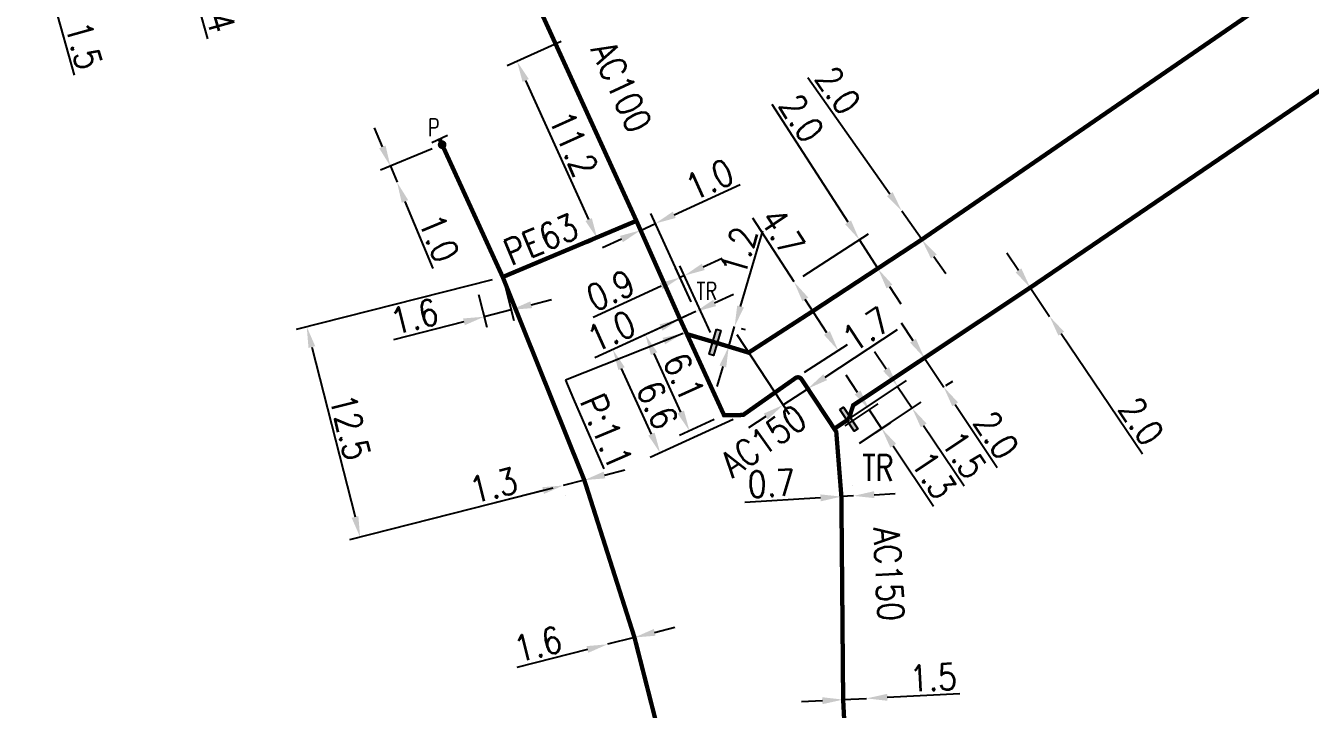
# Model space of a CAD drawing. Header units: millimetres. Extents: x 160996 to 162003, y 120996 to 122000.
# Drawn here: x 161000.8 to 161074.8, y 121154.5 to 121193.9 of the extents above; entities that cross this region are included whole.
import ezdxf
from ezdxf.enums import TextEntityAlignment as Align

# ---------------------------------------------------------------- set-up
doc = ezdxf.new("R2010")
doc.units = ezdxf.units.MM
doc.header["$PDMODE"] = 34
doc.linetypes.add('L_25_AP', pattern=[2000, 1000, 1000])
doc.linetypes.add('L_25_PE', pattern=[2000, 1000, 1000])
doc.layers.get('0').update_dxf_attribs({"linetype": 'CONTINUOUS'})
doc.layers.get('Defpoints').update_dxf_attribs({"linetype": 'CONTINUOUS'})
for name, color, linetype in [('L_150', 1, 'CONTINUOUS'), ('L_300', 7, 'CONTINUOUS'), ('L_340', 7, 'CONTINUOUS')]:
    doc.layers.add(name, color=color, linetype=linetype)
doc.styles.add('G_ROMANS', font='ROMANS.SHX', dxfattribs={"width": 0.75})
doc.styles.get("Standard").update_dxf_attribs({"font": 'romans.shx', "width": 0.85})
doc.dimstyles.get("Standard").update_dxf_attribs({"dimtxt": 1.5, "dimasz": 1.2, "dimexe": 0.625, "dimexo": 0.625, "dimgap": 0.25, "dimtad": 1, "dimdec": 1, "dimzin": 0, "dimdsep": 46, "dimtxsty": 'Standard', "dimcen": -0.5, "dimadec": 0, "dimazin": 0, "dimtfac": 1, "dimtdec": 1, "dimtmove": 0, "dimatfit": 3, "dimfxl": 0, "dimtolj": 1, "dimtzin": 0, "dimarcsym": 0})

# ---------------------------------------------------------------- blocks, each defined once
blk = doc.blocks.new('*D450')
at = {"layer": 'Defpoints', "color": 0, "linetype": 'Continuous', "transparency": 16777216}
for p in [(161028.271, 121179.384), (161031.764, 121167.375), (161020.051, 121164.4)]:
    blk.add_point(p, dxfattribs=at)
at = {"layer": 'L_150', "color": 0, "linetype": 'Continuous', "lineweight": -2, "transparency": 16777216}
for p, q in [((161027.665, 121179.231), (161016.368, 121176.361)), ((161017.269, 121175.352), (161019.756, 121165.563)), ((161031.159, 121167.221), (161019.445, 121164.246))]:
    blk.add_line(p, q, dxfattribs=at)
at = {"layer": 'L_150', "color": 0, "linetype": 'Continuous', "transparency": 16777216}
for points in [[(161017.463, 121175.401), (161017.075, 121175.303), (161016.974, 121176.515)], [(161019.949, 121165.612), (161019.562, 121165.514), (161020.051, 121164.4)]]:
    blk.add_solid(points, dxfattribs=at)
at = {"layer": 'L_150', "color": 0, "linetype": 'Continuous', "transparency": 16777216, "insert": (161019.472, 121170.743), "char_height": 1.5, "attachment_point": 5, "rotation": 284.25135}
blk.add_mtext('\\A1;12.5', dxfattribs=at)
blk = doc.blocks.new('*D451')
at = {"layer": 'Defpoints', "color": 0, "linetype": 'Continuous', "transparency": 16777216}
for p in [(161028.271, 121179.384), (161026.72, 121178.991), (161027.201, 121177.098)]:
    blk.add_point(p, dxfattribs=at)
at = {"layer": 'L_150', "color": 0, "linetype": 'Continuous', "lineweight": -2, "transparency": 16777216}
for p, q in [((161028.425, 121178.779), (161028.906, 121176.886)), ((161026.874, 121178.385), (161027.355, 121176.492)), ((161029.915, 121177.787), (161031.078, 121178.083)), ((161028.752, 121177.492), (161027.201, 121177.098)), ((161026.038, 121176.803), (161021.977, 121175.771))]:
    blk.add_line(p, q, dxfattribs=at)
at = {"layer": 'L_150', "color": 0, "linetype": 'Continuous', "transparency": 16777216}
for points in [[(161029.865, 121177.981), (161029.964, 121177.594), (161028.752, 121177.492)], [(161025.989, 121176.997), (161026.087, 121176.609), (161027.201, 121177.098)]]:
    blk.add_solid(points, dxfattribs=at)
at = {"layer": 'L_150', "color": 0, "linetype": 'Continuous', "transparency": 16777216, "insert": (161023.18, 121177.109), "char_height": 1.5, "attachment_point": 5, "rotation": 14.25135}
blk.add_mtext('\\A1;1.6', dxfattribs=at)
blk = doc.blocks.new('*D452')
at = {"layer": 'Defpoints', "color": 0, "linetype": 'Continuous', "transparency": 16777216}
for p in [(161032.976, 121167.683), (161031.764, 121167.375), (161031.764, 121167.375)]:
    blk.add_point(p, dxfattribs=at)
at = {"layer": 'L_150', "color": 0, "linetype": 'Continuous', "lineweight": -2, "transparency": 16777216}
for p, q in [((161034.139, 121167.978), (161035.302, 121168.273)), ((161032.976, 121167.683), (161031.764, 121167.375)), ((161030.601, 121167.079), (161026.541, 121166.048)), ((161031.918, 121166.769), (161031.918, 121166.769)), ((161033.13, 121167.077), (161033.13, 121167.077))]:
    blk.add_line(p, q, dxfattribs=at)
at = {"layer": 'L_150', "color": 0, "linetype": 'Continuous', "transparency": 16777216}
for points in [[(161034.09, 121168.172), (161034.188, 121167.784), (161032.976, 121167.683)], [(161030.552, 121167.273), (161030.651, 121166.886), (161031.764, 121167.375)]]:
    blk.add_solid(points, dxfattribs=at)
at = {"layer": 'L_150', "color": 0, "linetype": 'Continuous', "transparency": 16777216, "insert": (161027.743, 121167.385), "char_height": 1.5, "attachment_point": 5, "rotation": 14.25135}
blk.add_mtext('\\A1;1.3', dxfattribs=at)
blk = doc.blocks.new('*D453')
at = {"layer": 'Defpoints', "color": 0, "linetype": 'Continuous', "transparency": 16777216}
for p in [(161035.867, 121158.617), (161034.316, 121158.223), (161034.316, 121158.223)]:
    blk.add_point(p, dxfattribs=at)
at = {"layer": 'L_150', "color": 0, "linetype": 'Continuous', "lineweight": -2, "transparency": 16777216}
for p, q in [((161035.867, 121158.617), (161034.316, 121158.223)), ((161037.03, 121158.912), (161038.193, 121159.208)), ((161033.153, 121157.927), (161029.093, 121156.896))]:
    blk.add_line(p, q, dxfattribs=at)
at = {"layer": 'L_150', "color": 0, "linetype": 'Continuous', "transparency": 16777216}
for points in [[(161036.981, 121159.106), (161037.079, 121158.718), (161035.867, 121158.617)], [(161033.104, 121158.121), (161033.203, 121157.734), (161034.316, 121158.223)]]:
    blk.add_solid(points, dxfattribs=at)
at = {"layer": 'L_150', "color": 0, "linetype": 'Continuous', "transparency": 16777216, "insert": (161030.295, 121158.233), "char_height": 1.5, "attachment_point": 5, "rotation": 14.25135}
blk.add_mtext('\\A1;1.6', dxfattribs=at)
blk = doc.blocks.new('L_340_07')
at = {"color": 0, "linetype": 'Continuous', "const_width": 0.25, "flags": 128}
blk.add_lwpolyline([(0, 0), (0.35, 0)], dxfattribs=at)
at = {"color": 0, "linetype": 'Continuous', "flags": 128}
blk.add_lwpolyline([(0.35, -0.5), (0.35, 0.5)], dxfattribs=at)
at = {"color": 0, "linetype": 'Continuous', "width": 0.75, "flags": 3}
for tag, p in [('DEF_LEG', (0.723, -3.465)), ('DEF_COUP', (0.723, -5.965)), ('DEF_TYPE', (0.723, -8.465))]:
    blk.add_attdef(tag, text='', height=1.2, dxfattribs=at).set_placement(p, align=Align.MIDDLE)
blk = doc.blocks.new('*D487')
at = {"layer": 'Defpoints', "color": 0, "linetype": 'Continuous', "transparency": 16777216}
for p in [(161051.279, 121183.179), (161051.279, 121183.179), (161052.431, 121181.544)]:
    blk.add_point(p, dxfattribs=at)
at = {"layer": 'L_150', "color": 0, "linetype": 'Continuous', "lineweight": -2, "transparency": 16777216}
for p, q in [((161050.588, 121184.16), (161045.868, 121190.859)), ((161052.431, 121181.544), (161051.279, 121183.179)), ((161053.122, 121180.563), (161053.813, 121179.582))]:
    blk.add_line(p, q, dxfattribs=at)
at = {"layer": 'L_150', "color": 0, "linetype": 'Continuous', "transparency": 16777216}
for points in [[(161050.751, 121184.275), (161050.424, 121184.045), (161051.279, 121183.179)], [(161053.285, 121180.678), (161052.958, 121180.448), (161052.431, 121181.544)]]:
    blk.add_solid(points, dxfattribs=at)
at = {"layer": 'L_150', "color": 0, "linetype": 'Continuous', "transparency": 16777216, "insert": (161047.599, 121190.139), "char_height": 1.5, "attachment_point": 5, "rotation": 305.16503}
blk.add_mtext('\\A1;2.0', dxfattribs=at)
blk = doc.blocks.new('*D488')
at = {"layer": 'Defpoints', "color": 0, "linetype": 'Continuous', "transparency": 16777216}
for p in [(161058.677, 121178.772), (161059.797, 121177.115), (161059.797, 121177.115)]:
    blk.add_point(p, dxfattribs=at)
at = {"layer": 'L_150', "color": 0, "linetype": 'Continuous', "lineweight": -2, "transparency": 16777216}
for p, q in [((161058.005, 121179.766), (161057.333, 121180.76)), ((161058.677, 121178.772), (161059.797, 121177.115)), ((161060.469, 121176.121), (161065.144, 121169.205))]:
    blk.add_line(p, q, dxfattribs=at)
at = {"layer": 'L_150', "color": 0, "linetype": 'Continuous', "transparency": 16777216}
for points in [[(161058.17, 121179.878), (161057.839, 121179.654), (161058.677, 121178.772)], [(161060.634, 121176.233), (161060.303, 121176.009), (161059.797, 121177.115)]]:
    blk.add_solid(points, dxfattribs=at)
at = {"layer": 'L_150', "color": 0, "linetype": 'Continuous', "transparency": 16777216, "insert": (161065.084, 121171.079), "char_height": 1.5, "attachment_point": 5, "rotation": 304.05838}
blk.add_mtext('\\A1;2.0', dxfattribs=at)
blk = doc.blocks.new('*D520')
at = {"layer": 'Defpoints', "color": 0, "linetype": 'Continuous', "transparency": 16777216}
for p in [(161048.83, 121181.529), (161045.066, 121179.102), (161046.15, 121177.421)]:
    blk.add_point(p, dxfattribs=at)
at = {"layer": 'L_150', "color": 0, "linetype": 'Continuous', "lineweight": -2, "transparency": 16777216}
for p, q in [((161048.18, 121182.537), (161043.801, 121189.329)), ((161045.591, 121179.44), (161049.356, 121181.868)), ((161049.914, 121179.848), (161048.83, 121181.529)), ((161046.675, 121177.759), (161050.439, 121180.187)), ((161050.564, 121178.839), (161051.215, 121177.831))]:
    blk.add_line(p, q, dxfattribs=at)
at = {"layer": 'L_150', "color": 0, "linetype": 'Continuous', "transparency": 16777216}
for points in [[(161048.348, 121182.646), (161048.012, 121182.429), (161048.83, 121181.529)], [(161050.732, 121178.948), (161050.396, 121178.731), (161049.914, 121179.848)]]:
    blk.add_solid(points, dxfattribs=at)
at = {"layer": 'L_150', "color": 0, "linetype": 'Continuous', "transparency": 16777216, "insert": (161045.501, 121188.538), "char_height": 1.5, "attachment_point": 5, "rotation": 302.81186}
blk.add_mtext('\\A1;2.0', dxfattribs=at)
blk = doc.blocks.new('*D521')
at = {"layer": 'Defpoints', "color": 0, "linetype": 'Continuous', "transparency": 16777216}
for p in [(161041.41, 121176.603), (161041.641, 121176.535), (161040.505, 121175.619)]:
    blk.add_point(p, dxfattribs=at)
at = {"layer": 'L_340', "color": 0, "linetype": 'Continuous', "lineweight": -2, "transparency": 16777216}
for p, q in [((161041.981, 121177.686), (161043.263, 121182.037)), ((161041.302, 121175.384), (161041.641, 121176.535)), ((161042.009, 121176.426), (161042.241, 121176.358)), ((161041.105, 121175.442), (161041.901, 121175.207)), ((161040.962, 121174.233), (161040.623, 121173.082))]:
    blk.add_line(p, q, dxfattribs=at)
at = {"layer": 'L_340', "color": 0, "linetype": 'Continuous', "transparency": 16777216}
for points in [[(161041.789, 121177.742), (161042.172, 121177.629), (161041.641, 121176.535)], [(161040.77, 121174.289), (161041.154, 121174.176), (161041.302, 121175.384)]]:
    blk.add_solid(points, dxfattribs=at)
at = {"layer": 'L_340', "color": 0, "linetype": 'Continuous', "transparency": 16777216, "insert": (161041.881, 121180.886), "char_height": 1.5, "attachment_point": 5, "rotation": 73.57063}
blk.add_mtext('\\A1;1.2', dxfattribs=at)
blk = doc.blocks.new('*D522')
at = {"layer": 'Defpoints', "color": 0, "linetype": 'Continuous', "transparency": 16777216}
for p in [(161038.742, 121179.467), (161039.397, 121177.389), (161040.505, 121175.619)]:
    blk.add_point(p, dxfattribs=at)
at = {"layer": 'L_340', "color": 0, "linetype": 'Continuous', "lineweight": -2, "transparency": 16777216}
for p, q in [((161039.833, 121179.967), (161040.924, 121180.467)), ((161039.137, 121177.957), (161038.236, 121179.923)), ((161040.245, 121176.187), (161038.482, 121180.035)), ((161038.742, 121179.467), (161038.497, 121179.355)), ((161037.406, 121178.855), (161033.487, 121177.059))]:
    blk.add_line(p, q, dxfattribs=at)
at = {"layer": 'L_340', "color": 0, "linetype": 'Continuous', "transparency": 16777216}
for points in [[(161039.75, 121180.149), (161039.916, 121179.785), (161038.742, 121179.467)], [(161037.322, 121179.037), (161037.489, 121178.673), (161038.497, 121179.355)]]:
    blk.add_solid(points, dxfattribs=at)
at = {"layer": 'L_340', "color": 0, "linetype": 'Continuous', "transparency": 16777216, "insert": (161034.484, 121178.616), "char_height": 1.5, "attachment_point": 5, "rotation": 24.61681}
blk.add_mtext('\\A1;0.9', dxfattribs=at)
blk = doc.blocks.new('*D523')
at = {"layer": 'Defpoints', "color": 0, "linetype": 'Continuous', "transparency": 16777216}
for p in [(161051.87, 121171.833), (161047.383, 121170.642), (161048.321, 121169.459)]:
    blk.add_point(p, dxfattribs=at)
at = {"layer": 'L_150', "color": 0, "linetype": 'Continuous', "lineweight": -2, "transparency": 16777216}
for p, q in [((161050.367, 121174.081), (161049.699, 121175.079)), ((161047.903, 121170.99), (161051.553, 121173.431)), ((161051.034, 121173.084), (161051.87, 121171.833)), ((161048.841, 121169.807), (161052.39, 121172.18)), ((161052.537, 121170.835), (161054.866, 121167.353))]:
    blk.add_line(p, q, dxfattribs=at)
at = {"layer": 'L_150', "color": 0, "linetype": 'Continuous', "transparency": 16777216}
for points in [[(161050.533, 121174.192), (161050.2, 121173.97), (161051.034, 121173.084)], [(161052.704, 121170.946), (161052.371, 121170.724), (161051.87, 121171.833)]]:
    blk.add_solid(points, dxfattribs=at)
at = {"layer": 'L_150', "color": 0, "linetype": 'Continuous', "transparency": 16777216, "insert": (161054.867, 121169.151), "char_height": 1.5, "attachment_point": 5, "rotation": 303.77386}
blk.add_mtext('\\A1;1.5', dxfattribs=at)
blk = doc.blocks.new('*D524')
at = {"layer": 'Defpoints', "color": 0, "linetype": 'Continuous', "transparency": 16777216}
for p in [(161053.29, 121172.782), (161053.691, 121173.048), (161048.474, 121171.993)]:
    blk.add_point(p, dxfattribs=at)
at = {"layer": 'L_150', "color": 0, "linetype": 'Continuous', "lineweight": -2, "transparency": 16777216}
for p, q in [((161051.923, 121175.717), (161051.26, 121176.718)), ((161048.995, 121172.338), (161053.106, 121175.062)), ((161052.585, 121174.717), (161053.691, 121173.048)), ((161053.811, 121173.127), (161054.212, 121173.393)), ((161054.354, 121172.048), (161056.768, 121168.403))]:
    blk.add_line(p, q, dxfattribs=at)
at = {"layer": 'L_150', "color": 0, "linetype": 'Continuous', "transparency": 16777216}
for points in [[(161052.089, 121175.828), (161051.756, 121175.607), (161052.585, 121174.717)], [(161054.521, 121172.158), (161054.187, 121171.937), (161053.691, 121173.048)]]:
    blk.add_solid(points, dxfattribs=at)
at = {"layer": 'L_150', "color": 0, "linetype": 'Continuous', "transparency": 16777216, "insert": (161056.726, 121170.278), "char_height": 1.5, "attachment_point": 5, "rotation": 303.52633}
blk.add_mtext('\\A1;2.0', dxfattribs=at)
blk = doc.blocks.new('L_340_19')
at = {"linetype": 'Continuous'}
blk.add_hatch(color=0, dxfattribs=at).paths.add_polyline_path([(0.125, 0.75), (-0.125, 0.75), (-0.125, -0.75), (0.125, -0.75)])
at = {"color": 0, "linetype": 'Continuous'}
blk.add_lwpolyline([(-0.125, 0.75), (0.125, 0.75), (0.125, -0.75), (-0.125, -0.75)], close=True, dxfattribs=at)
at = {"color": 0, "linetype": 'Continuous', "width": 0.75}
for tag, height, flags, p in [('TR', 1, 8, (0, 1.981)), ('DEF_LEG', 1.2, 3, (0, -5)), ('DEF_COUP', 1.2, 3, (0, -7.5)), ('DEF_TYPE', 1.2, 3, (0, -10))]:
    blk.add_attdef(tag, text='', height=height, dxfattribs=dict(at, flags=flags)).set_placement(p, align=Align.MIDDLE)
blk = doc.blocks.new('*D525')
at = {"layer": 'Defpoints', "color": 0, "linetype": 'Continuous', "transparency": 16777216}
for p in [(161048.494, 121166.774), (161048.494, 121166.774), (161047.795, 121166.733)]:
    blk.add_point(p, dxfattribs=at)
at = {"layer": 'L_150', "color": 0, "linetype": 'Continuous', "lineweight": -2, "transparency": 16777216}
for p, q in [((161047.758, 121167.357), (161047.758, 121167.357)), ((161048.494, 121166.774), (161047.795, 121166.733)), ((161048.457, 121167.398), (161048.457, 121167.398)), ((161049.692, 121166.845), (161050.89, 121166.917)), ((161046.597, 121166.661), (161042.234, 121166.402))]:
    blk.add_line(p, q, dxfattribs=at)
at = {"layer": 'L_150', "color": 0, "linetype": 'Continuous', "transparency": 16777216}
for points in [[(161046.586, 121166.861), (161046.609, 121166.462), (161047.795, 121166.733)], [(161049.68, 121167.045), (161049.704, 121166.646), (161048.494, 121166.774)]]:
    blk.add_solid(points, dxfattribs=at)
at = {"layer": 'L_150', "color": 0, "linetype": 'Continuous', "transparency": 16777216, "insert": (161043.757, 121167.494), "char_height": 1.5, "attachment_point": 5, "rotation": 3.40233}
blk.add_mtext('\\A1;0.7', dxfattribs=at)
blk = doc.blocks.new('*D526')
at = {"layer": 'Defpoints', "color": 0, "linetype": 'Continuous', "transparency": 16777216}
for p in [(161039.397, 121177.389), (161036.496, 121176.06), (161041.029, 121171.427)]:
    blk.add_point(p, dxfattribs=at)
at = {"layer": 'L_150', "color": 0, "linetype": 'Continuous', "lineweight": -2, "transparency": 16777216}
for p, q in [((161038.829, 121177.129), (161035.928, 121175.8)), ((161038.537, 121171.606), (161036.996, 121174.969)), ((161040.461, 121171.167), (161038.469, 121170.254))]:
    blk.add_line(p, q, dxfattribs=at)
at = {"layer": 'L_150', "color": 0, "linetype": 'Continuous', "transparency": 16777216}
for points in [[(161037.178, 121175.053), (161036.814, 121174.886), (161036.496, 121176.06)], [(161038.719, 121171.689), (161038.355, 121171.522), (161039.037, 121170.515)]]:
    blk.add_solid(points, dxfattribs=at)
at = {"layer": 'L_150', "color": 0, "linetype": 'Continuous', "transparency": 16777216, "insert": (161038.714, 121173.621), "char_height": 1.5, "attachment_point": 5, "rotation": 294.61681}
blk.add_mtext('\\A1;6.1', dxfattribs=at)
blk = doc.blocks.new('*D527')
at = {"layer": 'Defpoints', "color": 0, "linetype": 'Continuous', "transparency": 16777216}
for p in [(161039.397, 121177.389), (161034.62, 121175.2), (161042.129, 121171.436)]:
    blk.add_point(p, dxfattribs=at)
at = {"layer": 'L_150', "color": 0, "linetype": 'Continuous', "lineweight": -2, "transparency": 16777216}
for p, q in [((161038.829, 121177.129), (161034.052, 121174.94)), ((161036.848, 121170.337), (161035.12, 121174.11)), ((161041.561, 121171.176), (161036.78, 121168.985))]:
    blk.add_line(p, q, dxfattribs=at)
at = {"layer": 'L_150', "color": 0, "linetype": 'Continuous', "transparency": 16777216}
for points in [[(161035.302, 121174.193), (161034.938, 121174.026), (161034.62, 121175.2)], [(161037.03, 121170.42), (161036.667, 121170.253), (161037.348, 121169.246)]]:
    blk.add_solid(points, dxfattribs=at)
at = {"layer": 'L_150', "color": 0, "linetype": 'Continuous', "transparency": 16777216, "insert": (161037.18, 121172.014), "char_height": 1.5, "attachment_point": 5, "rotation": 294.61681}
blk.add_mtext('\\A1;6.6', dxfattribs=at)
blk = doc.blocks.new('*D528')
at = {"layer": 'Defpoints', "color": 0, "linetype": 'Continuous', "transparency": 16777216}
for p in [(161039.397, 121177.389), (161039.397, 121177.389), (161038.89, 121176.095)]:
    blk.add_point(p, dxfattribs=at)
at = {"layer": 'L_150', "color": 0, "linetype": 'Continuous', "lineweight": -2, "transparency": 16777216}
for p, q in [((161039.137, 121177.957), (161039.137, 121177.957)), ((161040.488, 121177.889), (161041.579, 121178.389)), ((161038.63, 121176.663), (161038.228, 121177.541)), ((161039.397, 121177.389), (161038.488, 121176.973)), ((161037.397, 121176.473), (161033.588, 121174.728))]:
    blk.add_line(p, q, dxfattribs=at)
at = {"layer": 'L_150', "color": 0, "linetype": 'Continuous', "transparency": 16777216}
for points in [[(161040.405, 121178.071), (161040.571, 121177.707), (161039.397, 121177.389)], [(161037.314, 121176.655), (161037.48, 121176.291), (161038.488, 121176.973)]]:
    blk.add_solid(points, dxfattribs=at)
at = {"layer": 'L_150', "color": 0, "linetype": 'Continuous', "transparency": 16777216, "insert": (161034.531, 121176.26), "char_height": 1.5, "attachment_point": 5, "rotation": 24.61681}
blk.add_mtext('\\A1;1.0', dxfattribs=at)
blk = doc.blocks.new('*D529')
at = {"layer": 'Defpoints', "color": 0, "linetype": 'Continuous', "transparency": 16777216}
for p in [(161037.07, 121182.468), (161036.752, 121180.881), (161039.397, 121177.389)]:
    blk.add_point(p, dxfattribs=at)
at = {"layer": 'L_150', "color": 0, "linetype": 'Continuous', "lineweight": -2, "transparency": 16777216}
for p, q in [((161038.161, 121182.968), (161041.969, 121184.713)), ((161039.137, 121177.957), (161036.81, 121183.036)), ((161036.492, 121181.45), (161035.946, 121182.641)), ((161036.206, 121182.072), (161037.07, 121182.468)), ((161035.115, 121181.573), (161034.024, 121181.073))]:
    blk.add_line(p, q, dxfattribs=at)
at = {"layer": 'L_150', "color": 0, "linetype": 'Continuous', "transparency": 16777216}
for points in [[(161038.078, 121183.15), (161038.244, 121182.786), (161037.07, 121182.468)], [(161035.032, 121181.754), (161035.199, 121181.391), (161036.206, 121182.072)]]:
    blk.add_solid(points, dxfattribs=at)
at = {"layer": 'L_150', "color": 0, "linetype": 'Continuous', "transparency": 16777216, "insert": (161040.194, 121185), "char_height": 1.5, "attachment_point": 5, "rotation": 24.61681}
blk.add_mtext('\\A1;1.0', dxfattribs=at)
blk = doc.blocks.new('*D530')
at = {"layer": 'Defpoints', "color": 0, "linetype": 'Continuous', "transparency": 16777216}
for p in [(161032.213, 121193.211), (161029.1, 121191.8), (161035.979, 121182.621)]:
    blk.add_point(p, dxfattribs=at)
at = {"layer": 'L_150', "color": 0, "linetype": 'Continuous', "lineweight": -2, "transparency": 16777216}
for p, q in [((161031.644, 121192.953), (161028.531, 121191.543)), ((161033.226, 121182.691), (161029.595, 121190.707)), ((161035.41, 121182.363), (161033.152, 121181.34))]:
    blk.add_line(p, q, dxfattribs=at)
at = {"layer": 'L_150', "color": 0, "linetype": 'Continuous', "transparency": 16777216}
for points in [[(161029.777, 121190.79), (161029.413, 121190.625), (161029.1, 121191.8)], [(161033.408, 121182.774), (161033.044, 121182.609), (161033.721, 121181.598)]]:
    blk.add_solid(points, dxfattribs=at)
at = {"layer": 'L_150', "color": 0, "linetype": 'Continuous', "transparency": 16777216, "insert": (161032.342, 121187.066), "char_height": 1.5, "attachment_point": 5, "rotation": 294.36751}
blk.add_mtext('\\A1;11.2', dxfattribs=at)
blk = doc.blocks.new('*D531')
at = {"layer": 'Defpoints', "color": 0, "linetype": 'Continuous', "transparency": 16777216}
for p in [(161045.066, 121179.102), (161045.066, 121179.102), (161045.148, 121173.562)]:
    blk.add_point(p, dxfattribs=at)
at = {"layer": 'L_150', "color": 0, "linetype": 'Continuous', "lineweight": -2, "transparency": 16777216}
for p, q in [((161045.066, 121179.102), (161042.697, 121182.776)), ((161045.591, 121179.44), (161045.591, 121179.44)), ((161046.963, 121176.16), (161045.716, 121178.093)), ((161045.673, 121173.901), (161048.138, 121175.49))]:
    blk.add_line(p, q, dxfattribs=at)
at = {"layer": 'L_150', "color": 0, "linetype": 'Continuous', "transparency": 16777216}
for points in [[(161045.884, 121178.202), (161045.548, 121177.985), (161045.066, 121179.102)], [(161047.131, 121176.268), (161046.794, 121176.052), (161047.613, 121175.151)]]:
    blk.add_solid(points, dxfattribs=at)
at = {"layer": 'L_150', "color": 0, "linetype": 'Continuous', "transparency": 16777216, "insert": (161044.397, 121181.985), "char_height": 1.5, "attachment_point": 5, "rotation": 302.81186}
blk.add_mtext('\\A1;4.7', dxfattribs=at)
blk = doc.blocks.new('*D532')
at = {"layer": 'Defpoints', "color": 0, "linetype": 'Continuous', "transparency": 16777216}
for p in [(161041.419, 121176.589), (161045.492, 121173.506), (161045.858, 121172.95)]:
    blk.add_point(p, dxfattribs=at)
at = {"layer": 'L_150', "color": 0, "linetype": 'Continuous', "lineweight": -2, "transparency": 16777216}
for p, q in [((161046.86, 121173.611), (161051.036, 121176.364)), ((161041.763, 121176.067), (161044.781, 121171.491)), ((161044.437, 121172.013), (161045.858, 121172.95)), ((161045.836, 121172.985), (161046.202, 121172.429)), ((161043.435, 121171.352), (161042.433, 121170.692))]:
    blk.add_line(p, q, dxfattribs=at)
at = {"layer": 'L_150', "color": 0, "linetype": 'Continuous', "transparency": 16777216}
for points in [[(161046.75, 121173.778), (161046.97, 121173.444), (161045.858, 121172.95)], [(161043.325, 121171.519), (161043.545, 121171.185), (161044.437, 121172.013)]]:
    blk.add_solid(points, dxfattribs=at)
at = {"layer": 'L_150', "color": 0, "linetype": 'Continuous', "transparency": 16777216, "insert": (161049.237, 121176.376), "char_height": 1.5, "attachment_point": 5, "rotation": 33.40087}
blk.add_mtext('\\A1;1.7', dxfattribs=at)
blk = doc.blocks.new('*D68')
at = {"layer": 'Defpoints', "color": 0, "linetype": 'Continuous', "transparency": 16777216}
for p in [(161049.397, 121171.736), (161047.499, 121170.467), (161048.321, 121169.459)]:
    blk.add_point(p, dxfattribs=at)
at = {"layer": 'L_150', "color": 0, "linetype": 'Continuous', "lineweight": -2, "transparency": 16777216}
for p, q in [((161048.729, 121172.734), (161048.062, 121173.731)), ((161048.018, 121170.814), (161049.916, 121172.084)), ((161049.397, 121171.736), (161050.116, 121170.66)), ((161048.841, 121169.807), (161050.636, 121171.007)), ((161050.784, 121169.662), (161053.112, 121166.18))]:
    blk.add_line(p, q, dxfattribs=at)
at = {"layer": 'L_150', "color": 0, "linetype": 'Continuous', "transparency": 16777216}
for points in [[(161048.896, 121172.845), (161048.563, 121172.622), (161049.397, 121171.736)], [(161050.95, 121169.773), (161050.617, 121169.551), (161050.116, 121170.66)]]:
    blk.add_solid(points, dxfattribs=at)
at = {"layer": 'L_150', "color": 0, "linetype": 'Continuous', "transparency": 16777216, "insert": (161053.113, 121167.978), "char_height": 1.5, "attachment_point": 5, "rotation": 303.77386}
blk.add_mtext('\\A1;1.3', dxfattribs=at)
blk = doc.blocks.new('*D347')
at = {"layer": 'Defpoints', "color": 0, "linetype": 'Continuous', "transparency": 16777216}
for p in [(161047.896, 121155.037), (161049.244, 121155.107), (161049.244, 121155.107)]:
    blk.add_point(p, dxfattribs=at)
at = {"layer": 'L_150', "color": 0, "linetype": 'Continuous', "lineweight": -2, "transparency": 16777216}
for p, q in [((161046.698, 121154.975), (161045.499, 121154.913)), ((161047.896, 121155.037), (161049.244, 121155.107)), ((161050.443, 121155.169), (161054.626, 121155.386))]:
    blk.add_line(p, q, dxfattribs=at)
at = {"layer": 'L_150', "color": 0, "linetype": 'Continuous', "transparency": 16777216}
for points in [[(161046.687, 121155.175), (161046.708, 121154.775), (161047.896, 121155.037)], [(161050.432, 121155.369), (161050.453, 121154.969), (161049.244, 121155.107)]]:
    blk.add_solid(points, dxfattribs=at)
at = {"layer": 'L_150', "color": 0, "linetype": 'Continuous', "transparency": 16777216, "insert": (161053.082, 121156.307), "char_height": 1.5, "attachment_point": 5, "rotation": 2.96276}
blk.add_mtext('\\A1;1.5', dxfattribs=at)
blk = doc.blocks.new('L_300_12')
at = {"color": 0, "linetype": 'Continuous', "const_width": 0.248, "flags": 128}
blk.add_lwpolyline([(-0.126, 0, 1), (0.126, 0, 1)], format="xyb", close=True, dxfattribs=at)
at = {"linetype": 'Continuous', "style": 'G_ROMANS', "width": 0.75}
blk.add_attdef('P', text='', height=1, dxfattribs=at).set_placement((0, 1.331), align=Align.MIDDLE_CENTER)
at = {"color": 0, "linetype": 'Continuous', "width": 0.75, "flags": 3}
for tag, p in [('DEF_LEG', (0, -5)), ('DEF_COUP', (0, -7.5)), ('DEF_TYPE', (0, -10))]:
    blk.add_attdef(tag, text='', height=1.2, dxfattribs=at).set_placement(p, align=Align.MIDDLE)
blk = doc.blocks.new('*D1130')
at = {"layer": 'Defpoints', "color": 0, "linetype": 'Continuous', "transparency": 16777216}
for p in [(161009.413, 121199.697), (161009.79, 121198.348), (161009.79, 121198.348)]:
    blk.add_point(p, dxfattribs=at)
at = {"layer": 'L_150', "color": 0, "linetype": 'Continuous', "lineweight": -2, "transparency": 16777216}
for p, q in [((161009.091, 121200.852), (161008.768, 121202.008)), ((161009.413, 121199.697), (161009.79, 121198.348)), ((161010.113, 121197.192), (161011.255, 121193.099))]:
    blk.add_line(p, q, dxfattribs=at)
at = {"layer": 'L_150', "color": 0, "linetype": 'Continuous', "transparency": 16777216}
for points in [[(161009.283, 121200.906), (161008.898, 121200.799), (161009.413, 121199.697)], [(161010.305, 121197.246), (161009.92, 121197.139), (161009.79, 121198.348)]]:
    blk.add_solid(points, dxfattribs=at)
at = {"layer": 'L_150', "color": 0, "linetype": 'Continuous', "transparency": 16777216, "insert": (161011.808, 121194.837), "char_height": 1.5, "attachment_point": 5, "rotation": 285.59985}
blk.add_mtext('\\A1;1.4', dxfattribs=at)
blk = doc.blocks.new('*D1131')
at = {"layer": 'Defpoints', "color": 0, "linetype": 'Continuous', "transparency": 16777216}
for p in [(161000.772, 121197.326), (161002.105, 121196.196), (161002.105, 121196.196)]:
    blk.add_point(p, dxfattribs=at)
at = {"layer": 'L_150', "color": 0, "linetype": 'Continuous', "lineweight": -2, "transparency": 16777216}
for p, q in [((161001.384, 121198.746), (161001.057, 121199.901)), ((161001.374, 121197.496), (161002.312, 121197.762)), ((161001.711, 121197.592), (161002.105, 121196.196)), ((161002.432, 121195.042), (161003.572, 121191.01))]:
    blk.add_line(p, q, dxfattribs=at)
at = {"layer": 'L_150', "color": 0, "linetype": 'Continuous', "transparency": 16777216}
for points in [[(161001.577, 121198.801), (161001.192, 121198.692), (161001.711, 121197.592)], [(161002.624, 121195.096), (161002.239, 121194.987), (161002.105, 121196.196)]]:
    blk.add_solid(points, dxfattribs=at)
at = {"layer": 'L_150', "color": 0, "linetype": 'Continuous', "transparency": 16777216, "insert": (161004.127, 121192.721), "char_height": 1.5, "attachment_point": 5, "rotation": 285.79253}
blk.add_mtext('\\A1;1.5', dxfattribs=at)
blk = doc.blocks.new('*D1745')
at = {"layer": 'Defpoints', "color": 0, "linetype": 'Continuous', "transparency": 16777216}
for p in [(161024.779, 121187.008), (161022.177, 121184.847), (161022.177, 121184.847)]:
    blk.add_point(p, dxfattribs=at)
at = {"layer": 'L_340', "color": 0, "linetype": 'Continuous', "lineweight": -2, "transparency": 16777216}
for p, q in [((161021.335, 121186.879), (161020.875, 121187.988)), ((161024.202, 121186.769), (161021.217, 121185.531)), ((161021.794, 121185.771), (161022.177, 121184.847)), ((161022.637, 121183.738), (161024.241, 121179.869))]:
    blk.add_line(p, q, dxfattribs=at)
at = {"layer": 'L_340', "color": 0, "linetype": 'Continuous', "transparency": 16777216}
for points in [[(161021.519, 121186.956), (161021.15, 121186.803), (161021.794, 121185.771)], [(161022.822, 121183.815), (161022.452, 121183.662), (161022.177, 121184.847)]]:
    blk.add_solid(points, dxfattribs=at)
at = {"layer": 'L_340', "color": 0, "linetype": 'Continuous', "transparency": 16777216, "insert": (161024.593, 121181.632), "char_height": 1.5, "attachment_point": 5, "rotation": 292.52088}
blk.add_mtext('\\A1;1.0', dxfattribs=at)

msp = doc.modelspace()

# ---------------------------------------------------------------- linework, layer by layer
at = {"layer": 'L_150', "linetype": 'L_25_PE', "const_width": 0.25}
for points in [[(161048.221, 121171.197), (161048.474, 121171.993), (161058.677, 121178.772), (161096.885, 121204.764), (161104.948, 121210.072, 0.05329), (161109.258, 121213.991), (161109.258, 121213.991, 0.074966), (161112.801, 121221.636, 0.044566), (161114.358, 121228.75, 0.090506), (161112.601, 121250.664), (161112.601, 121250.664), (161112.601, 121250.664), (161110.521, 121259.249), (161107.076, 121271.338), (161101.317, 121291.544), (161096.833, 121307.616), (161093.334, 121320.703), (161083.516, 121354.701), (161077.08, 121377.456), (161076.359, 121380.369), (161074.738, 121390.291)], [(161093.522, 121303.085), (161094.897, 121299.954), (161106, 121260.798), (161106, 121260.798), (161106, 121260.798, -0.055273), (161107.891, 121249.655), (161107.891, 121249.655), (161107.891, 121249.655), (161107.891, 121249.655), (161107.891, 121249.655, -0.040439), (161108.142, 121224.205), (161108.142, 121224.205), (161108.142, 121224.205), (161108.142, 121224.205), (161108.142, 121224.205, -0.224621), (161105.159, 121217.552), (161089.121, 121206.735), (161052.403, 121181.525), (161046.15, 121177.421), (161046.15, 121177.421), (161046.15, 121177.421), (161046.15, 121177.421), (161042.448, 121175.029), (161040.505, 121175.619)]]:
    msp.add_lwpolyline(points, format="xyb", dxfattribs=at)
at = {"layer": 'L_150', "linetype": 'L_25_AP', "const_width": 0.25, "flags": 128}
msp.add_lwpolyline([(161046.206, 121000), (161045.476, 121026.455), (161045.372, 121035.221), (161046.548, 121067.755), (161046.801, 121075.525), (161049.26, 121100.329), (161049.72, 121104.862), (161049.72, 121104.862), (161049.747, 121105.161), (161049.775, 121105.46), (161051.243, 121105.522), (161051.184, 121106.933), (161050.362, 121119.554), (161050.037, 121124.745), (161049.109, 121134.838), (161048.207, 121149.026), (161047.896, 121155.037), (161047.795, 121166.728), (161047.795, 121166.728), (161047.499, 121170.467), (161047.499, 121170.467), (161045.492, 121173.506, 0.405734), (161045.148, 121173.562), (161042.129, 121171.436), (161041.029, 121171.427), (161038.488, 121176.973), (161036.752, 121180.881), (161035.979, 121182.621), (161035.979, 121182.621), (161026.902, 121202.476), (161025.949, 121204.729), (161024.688, 121207.725), (161024.688, 121207.725), (161020.235, 121219.238)], format="xyb", dxfattribs=at)
at = {"layer": 'L_150', "linetype": 'L_25_PE', "const_width": 0.25, "flags": 128}
for points in [[(161024.779, 121187.008), (161028.271, 121179.384), (161032.976, 121167.683), (161035.867, 121158.617), (161039.431, 121144.656), (161040.47, 121138.565), (161040.821, 121134.39), (161041.643, 121124.421), (161041.718, 121120.037), (161041.476, 121112.383), (161040.977, 121104.493), (161040.96, 121104.192)], [(161035.979, 121182.621), (161028.271, 121179.384)]]:
    msp.add_lwpolyline(points, dxfattribs=at)
at = {"layer": 'L_150', "linetype": 'L_25_AP'}
msp.add_lwpolyline([(161040.505, 121175.619, 0.25, 0.25, 0), (161038.89, 121176.095, 0, 0, 0)], format="xyseb", dxfattribs=at)
at = {"layer": 'L_150', "linetype": 'L_25_AP', "const_width": 0.25, "flags": 128}
msp.add_lwpolyline([(161047.383, 121170.642), (161048.221, 121171.197)], dxfattribs=at)

# ---------------------------------------------------------------- block references
at = {"layer": 'L_300', "ltscale": 0.5}
ref = msp.add_blockref('L_300_12', (161024.779, 121187.008), dxfattribs=dict(at, rotation=285.0567631151795))
ref.add_attrib('P', 'P', dxfattribs={"layer": '0', "linetype": 'Continuous', "height": 1, "style": 'G_ROMANS', "width": 0.75}).set_placement((161024.294, 121187.999), align=Align.MIDDLE_CENTER)
at = {"layer": 'L_340', "rotation": 114.0906987775987}
msp.add_blockref('L_340_07', (161024.779, 121187.008), dxfattribs=at)
at = {"layer": 'L_340'}
ref = msp.add_blockref('L_340_19', (161040.505, 121175.619), dxfattribs=dict(at, rotation=343.5706325503776))
ref.add_attrib('TR', 'TR', dxfattribs={"layer": '0', "color": 0, "linetype": 'Continuous', "height": 1, "style": 'G_ROMANS', "width": 0.75, "flags": 8}).set_placement((161040.038, 121178.574), align=Align.MIDDLE)
ref = msp.add_blockref('L_340_19', (161048.221, 121171.197), dxfattribs=dict(at, rotation=33.7738567142725))
ref.add_attrib('TR', 'TR', dxfattribs={"layer": '0', "color": 0, "linetype": 'Continuous', "height": 1.5, "style": 'G_ROMANS', "width": 0.75, "flags": 8}).set_placement((161049.89, 121168.397), align=Align.MIDDLE)

# ---------------------------------------------------------------- texts
at = {"layer": 'L_150', "linetype": 'Continuous', "width": 0.85}
for s, rotation, p in [('AC100', 294.56878, (161033.309, 121192.482)), ('PE63', 22.77729, (161028.745, 121180.017)), ('AC150', 35.15107, (161041.52, 121167.77)), ('AC150', 272.96276, (161049.641, 121164.929))]:
    msp.add_text(s, height=1.5, rotation=rotation, dxfattribs=at).set_placement(p)
at = {"layer": 'L_150', "linetype": 'Continuous', "ltscale": 0.5, "insert": (161032.689, 121172.217), "char_height": 1.5, "attachment_point": 7, "rotation": 293.34443}
msp.add_mtext('\\A1;P:1.1', dxfattribs=at)

# ---------------------------------------------------------------- dimensions: what is measured, and where the dimension line sits
at = {"layer": 'L_150', "linetype": 'Continuous'}
for base, p1, p2, angle, picture, middle in [((161009.79, 121198.348), (161009.413, 121199.697), (161009.79, 121198.348), 105.59985, '*D1130', (161010.845, 121194.568)), ((161002.1053, 121196.1963), (161000.7722, 121197.3261), (161002.1053, 121196.1963), 105.79253, '*D1131', (161003.1652, 121192.4486)), ((161029.1, 121191.8), (161035.979, 121182.621), (161032.213, 121193.211), 294.36751, '*D530', (161031.431, 121186.654)), ((161051.279, 121183.179), (161052.431, 121181.544), (161051.279, 121183.179), 305.16503, '*D487', (161046.781, 121189.563)), ((161048.83, 121181.529), (161046.15, 121177.421), (161045.066, 121179.102), 302.81186, '*D520', (161044.661, 121187.996)), ((161037.07, 121182.468), (161036.752, 121180.881), (161039.397, 121177.389), 204.61681, '*D529', (161040.611, 121184.09)), ((161045.066, 121179.102), (161045.148, 121173.562), (161045.066, 121179.102), 302.81186, '*D531', (161043.556, 121181.443)), ((161059.797, 121177.115), (161058.677, 121178.772), (161059.797, 121177.115), 124.05838, '*D488', (161064.256, 121170.519)), ((161020.051, 121164.4), (161028.271, 121179.384), (161031.764, 121167.375), 104.25135, '*D450', (161018.502, 121170.497)), ((161027.201, 121177.098), (161028.271, 121179.384), (161026.72, 121178.991), 14.25135, '*D451', (161023.426, 121176.139)), ((161039.397, 121177.389), (161038.89, 121176.095), (161039.397, 121177.389), 204.61681, '*D528', (161034.947, 121175.35)), ((161045.858, 121172.95), (161041.419, 121176.589), (161045.492, 121173.506), 213.40087, '*D532', (161049.788, 121175.541)), ((161036.496, 121176.06), (161041.029, 121171.427), (161039.397, 121177.389), 294.61681, '*D526', (161037.805, 121173.205)), ((161053.691, 121173.048), (161048.474, 121171.993), (161053.29, 121172.782), 123.52633, '*D524', (161055.893, 121169.725)), ((161051.87, 121171.833), (161047.383, 121170.642), (161048.321, 121169.459), 123.77386, '*D523', (161054.035, 121168.595)), ((161049.397, 121171.736), (161048.321, 121169.459), (161047.499, 121170.467), 303.77386, '*D68', (161052.282, 121167.422)), ((161031.764, 121167.375), (161032.976, 121167.683), (161031.764, 121167.375), 14.25135, '*D452', (161027.99, 121166.416)), ((161048.494, 121166.774), (161047.795, 121166.733), (161048.494, 121166.774), 183.40233, '*D525', (161043.817, 121166.496)), ((161034.316, 121158.223), (161035.867, 121158.617), (161034.316, 121158.223), 14.25135, '*D453', (161030.542, 121157.264))]:
    dim = msp.add_linear_dim(base=base, p1=p1, p2=p2, angle=angle, dimstyle='Standard', dxfattribs=at)
    dim.commit()
    dim.dimension.update_dxf_attribs({"geometry": picture, "text_midpoint": middle, "dimtype": 160})
for base, p1, p2, angle, text, picture, middle in [((161034.62, 121175.2), (161042.129, 121171.436), (161039.397, 121177.389), 294.61681, '6.6', '*D527', (161036.271, 121171.597)), ((161049.244, 121155.107), (161047.896, 121155.037), (161049.244, 121155.107), 182.96276, '1.5', '*D347', (161053.134, 121155.308))]:
    dim = msp.add_linear_dim(base=base, p1=p1, p2=p2, angle=angle, text=text, dimstyle='Standard', dxfattribs=at)
    dim.commit()
    dim.dimension.update_dxf_attribs({"geometry": picture, "text_midpoint": middle, "dimtype": 160})
at = {"layer": 'L_340', "linetype": 'Continuous'}
dim = msp.add_linear_dim(base=(161022.177, 121184.847), p1=(161024.779, 121187.008), p2=(161022.177, 121184.847), angle=112.52088, dimstyle='Standard', override={"dimatfit": 0}, dxfattribs=at)
dim.commit()
dim.dimension.update_dxf_attribs({"geometry": '*D1745', "text_midpoint": (161023.669, 121181.249), "dimtype": 160})
dim = msp.add_linear_dim(base=(161041.641, 121176.535), p1=(161040.505, 121175.619), p2=(161041.41, 121176.603), angle=253.57063, dimstyle='Standard', dxfattribs=at)
dim.commit()
dim.dimension.update_dxf_attribs({"geometry": '*D521', "text_midpoint": (161042.841, 121180.603), "dimtype": 160})
dim = msp.add_linear_dim(base=(161038.742, 121179.467), p1=(161039.397, 121177.389), p2=(161040.505, 121175.619), angle=204.61681, text='0.9', dimstyle='Standard', dxfattribs=at)
dim.commit()
dim.dimension.update_dxf_attribs({"geometry": '*D522', "text_midpoint": (161034.901, 121177.707), "dimtype": 160})

# ---------------------------------------------------------------- leaders
at = {"layer": 'L_150', "linetype": 'Continuous', "ltscale": 0.5, "annotation_type": 0, "has_hookline": 1, "hookline_direction": 0, "text_width": 4.129, "horizontal_direction": (0.396258, -0.918139, 0)}
msp.add_leader([(161038.675, 121176.138), (161031.885, 121173.449), (161032.36, 121172.347)], dimstyle='Standard', dxfattribs=at)

doc.saveas('drawing.dxf')
